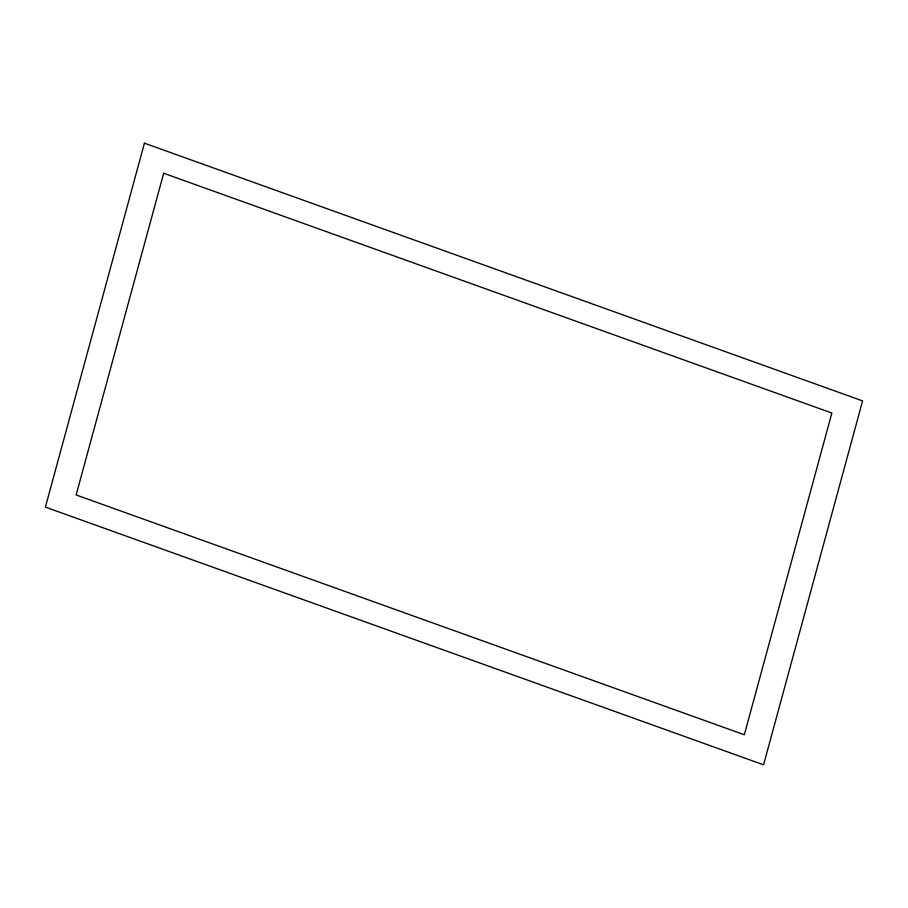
<?xml version="1.0" encoding="UTF-8"?>
<svg xmlns="http://www.w3.org/2000/svg" width="908" height="908" viewBox="0 0 908 908"><rect width="100%" height="100%" fill="white"/><g stroke="black" fill="none" stroke-linecap="round" stroke-linejoin="round"><path stroke-width="1.36" d="M144.429 143.18L45.4 507.107L763.571 764.82L862.6 400.893L144.429 143.18M163.678 173.246L76.136 494.962L744.322 734.754L831.864 413.038L163.678 173.246"/></g></svg>
